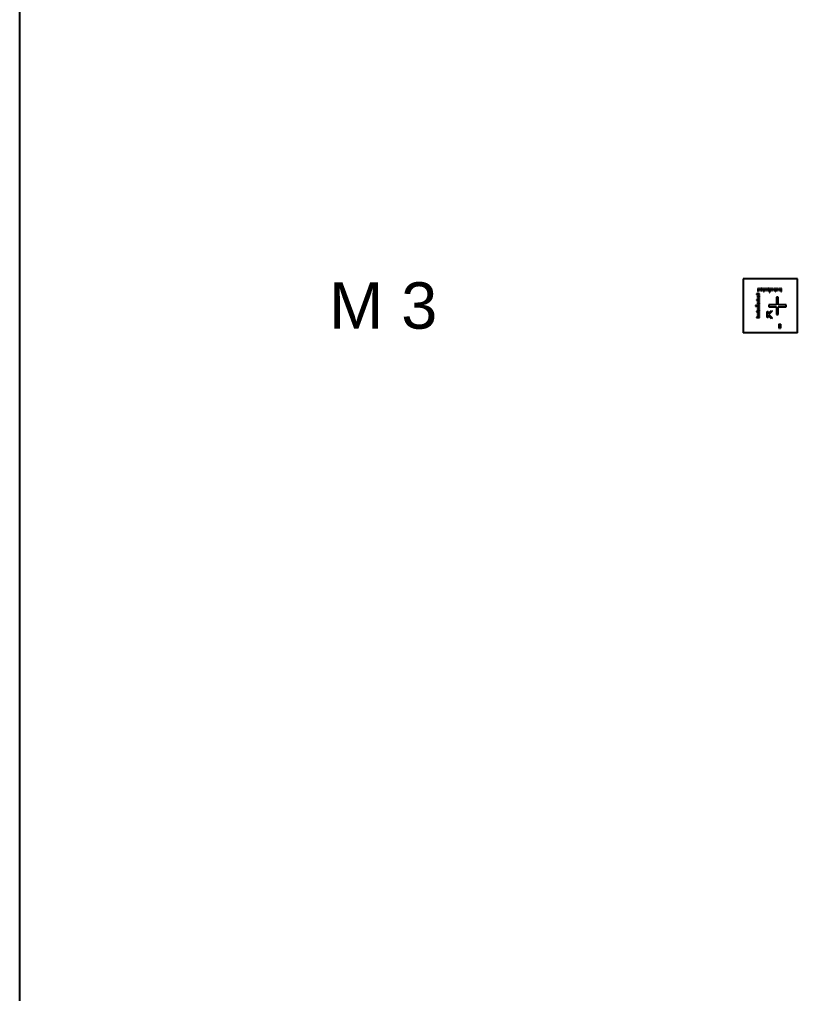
# Model space of a CAD drawing. Extents: x -24493 to 76507, y 84496 to 185496.
# Drawn here: x -24493 to -4393, y 109824 to 134996 of the extents above; entities that cross this region are included whole.
import ezdxf

# ---------------------------------------------------------------- set-up
doc = ezdxf.new("R2010")
doc.units = 13
doc.layers.add('CHROME', color=10, linetype='Continuous')
doc.layers.add('CL - Main', color=150, linetype='Continuous')
doc.styles.get("Standard").update_dxf_attribs({"font": 'arial.ttf'})

msp = doc.modelspace()

# ---------------------------------------------------------------- linework, layer by layer
at = {"layer": 'CHROME'}
for p, q in [((-24493, 185496), (-24493, 84496)), ((-5376, 127902), (-5451, 127902)), ((-5451, 127902), (-5451, 127890)), ((-5451, 127890), (-5376, 127890)), ((-5420, 128041), (-5420, 127966)), ((-5408, 128041), (-5420, 128041)), ((-5420, 127966), (-5408, 127966)), ((-5408, 127966), (-5408, 128041)), ((-5390, 128041), (-5390, 127991)), ((-5378, 128041), (-5390, 128041)), ((-5390, 127991), (-5378, 127991)), ((-5378, 127991), (-5378, 128041)), ((-5376, 127890), (-5376, 127902)), ((-5360, 128041), (-5360, 127991)), ((-5348, 128041), (-5360, 128041)), ((-5360, 127991), (-5348, 127991)), ((-5348, 127991), (-5348, 128041)), ((-5330, 128041), (-5330, 127991)), ((-5318, 128041), (-5330, 128041)), ((-5330, 127991), (-5318, 127991)), ((-5318, 127991), (-5318, 128041)), ((-5300, 128041), (-5300, 127991)), ((-5288, 128041), (-5300, 128041)), ((-5300, 127991), (-5288, 127991)), ((-5288, 127991), (-5288, 128041)), ((-5270, 128041), (-5270, 127966)), ((-5258, 128041), (-5270, 128041)), ((-5270, 127966), (-5258, 127966)), ((-5258, 127966), (-5258, 128041)), ((-5240, 128041), (-5240, 127991)), ((-5228, 128041), (-5240, 128041)), ((-5240, 127991), (-5228, 127991)), ((-5228, 127991), (-5228, 128041)), ((-5210, 128041), (-5210, 127991)), ((-5198, 128041), (-5210, 128041)), ((-5210, 127991), (-5198, 127991)), ((-5198, 127991), (-5198, 128041)), ((-5180, 128041), (-5180, 127991)), ((-5168, 128041), (-5180, 128041)), ((-5180, 127991), (-5168, 127991)), ((-5168, 127991), (-5168, 128041)), ((-5150, 128041), (-5150, 127991)), ((-5138, 128041), (-5150, 128041)), ((-5150, 127991), (-5138, 127991)), ((-5138, 127991), (-5138, 128041)), ((-5120, 128041), (-5120, 127941)), ((-5108, 128041), (-5120, 128041)), ((-5120, 127941), (-5108, 127941)), ((-5108, 127941), (-5108, 128041)), ((-5090, 128041), (-5090, 127991)), ((-5078, 128041), (-5090, 128041)), ((-5090, 127991), (-5078, 127991)), ((-5078, 127991), (-5078, 128041)), ((-5060, 128041), (-5060, 127991)), ((-5048, 128041), (-5060, 128041)), ((-5060, 127991), (-5048, 127991)), ((-5048, 127991), (-5048, 128041)), ((-5030, 128041), (-5030, 127991)), ((-5018, 128041), (-5030, 128041)), ((-5030, 127991), (-5018, 127991)), ((-5018, 127991), (-5018, 128041)), ((-5000, 128041), (-5000, 127991)), ((-4988, 128041), (-5000, 128041)), ((-5000, 127991), (-4988, 127991)), ((-4988, 127991), (-4988, 128041)), ((-4970, 128041), (-4970, 127966)), ((-4958, 128041), (-4970, 128041)), ((-4970, 127966), (-4958, 127966)), ((-4958, 127966), (-4958, 128041)), ((-4940, 128041), (-4940, 127991)), ((-4928, 128041), (-4940, 128041)), ((-4940, 127991), (-4928, 127991)), ((-4928, 127991), (-4928, 128041)), ((-4910, 128041), (-4910, 127991)), ((-4898, 128041), (-4910, 128041)), ((-4910, 127991), (-4898, 127991)), ((-4898, 127991), (-4898, 128041)), ((-4880, 128041), (-4880, 127991)), ((-4868, 128041), (-4880, 128041)), ((-4880, 127991), (-4868, 127991)), ((-4868, 127991), (-4868, 128041)), ((-4850, 128041), (-4850, 127991)), ((-4838, 128041), (-4850, 128041)), ((-4850, 127991), (-4838, 127991)), ((-4838, 127991), (-4838, 128041)), ((-4820, 128041), (-4820, 127966)), ((-4808, 128041), (-4820, 128041)), ((-4820, 127966), (-4808, 127966)), ((-4808, 127966), (-4808, 128041)), ((-5376, 127752), (-5451, 127752)), ((-5451, 127752), (-5451, 127740)), ((-5451, 127740), (-5376, 127740)), ((-5376, 127872), (-5426, 127872)), ((-5426, 127872), (-5426, 127860)), ((-5426, 127860), (-5376, 127860)), ((-5376, 127842), (-5426, 127842)), ((-5426, 127842), (-5426, 127830)), ((-5426, 127830), (-5376, 127830)), ((-5376, 127812), (-5426, 127812)), ((-5426, 127812), (-5426, 127800)), ((-5426, 127800), (-5376, 127800)), ((-5376, 127782), (-5426, 127782)), ((-5426, 127782), (-5426, 127770)), ((-5426, 127770), (-5376, 127770)), ((-5376, 127722), (-5426, 127722)), ((-5426, 127722), (-5426, 127710)), ((-5426, 127710), (-5376, 127710)), ((-5376, 127692), (-5426, 127692)), ((-5426, 127692), (-5426, 127680)), ((-5426, 127680), (-5376, 127680)), ((-5376, 127662), (-5426, 127662)), ((-5426, 127662), (-5426, 127650)), ((-5426, 127650), (-5376, 127650)), ((-5376, 127632), (-5426, 127632)), ((-5426, 127632), (-5426, 127620)), ((-5376, 127860), (-5376, 127872)), ((-5376, 127830), (-5376, 127842)), ((-5376, 127800), (-5376, 127812)), ((-5376, 127770), (-5376, 127782)), ((-5376, 127740), (-5376, 127752)), ((-5376, 127710), (-5376, 127722)), ((-5376, 127680), (-5376, 127692)), ((-5376, 127650), (-5376, 127662)), ((-5376, 127620), (-5376, 127632)), ((-4889, 127818), (-4933, 127818)), ((-4933, 127818), (-4933, 127618)), ((-4889, 127618), (-4889, 127818)), ((-5376, 127602), (-5476, 127602)), ((-5476, 127602), (-5476, 127590)), ((-5476, 127590), (-5376, 127590)), ((-5376, 127452), (-5451, 127452)), ((-5451, 127452), (-5451, 127440)), ((-5451, 127440), (-5376, 127440)), ((-5426, 127620), (-5376, 127620)), ((-5376, 127572), (-5426, 127572)), ((-5426, 127572), (-5426, 127560)), ((-5426, 127560), (-5376, 127560)), ((-5376, 127542), (-5426, 127542)), ((-5426, 127542), (-5426, 127530)), ((-5426, 127530), (-5376, 127530)), ((-5376, 127512), (-5426, 127512)), ((-5426, 127512), (-5426, 127500)), ((-5426, 127500), (-5376, 127500)), ((-5376, 127482), (-5426, 127482)), ((-5426, 127482), (-5426, 127470)), ((-5426, 127470), (-5376, 127470)), ((-5376, 127422), (-5426, 127422)), ((-5426, 127422), (-5426, 127410)), ((-5426, 127410), (-5376, 127410)), ((-5376, 127392), (-5426, 127392)), ((-5426, 127392), (-5426, 127380)), ((-5426, 127380), (-5376, 127380)), ((-5376, 127590), (-5376, 127602)), ((-5376, 127560), (-5376, 127572)), ((-5376, 127530), (-5376, 127542)), ((-5376, 127500), (-5376, 127512)), ((-5376, 127470), (-5376, 127482)), ((-5376, 127440), (-5376, 127452)), ((-5376, 127410), (-5376, 127422)), ((-5376, 127380), (-5376, 127392)), ((-5177, 127293), (-5177, 127449)), ((-5177, 127449), (-5151, 127449)), ((-5151, 127392), (-5066, 127478)), ((-5151, 127449), (-5151, 127392)), ((-5047, 127459), (-5136, 127371)), ((-5136, 127371), (-5047, 127282)), ((-4933, 127618), (-5133, 127618)), ((-5133, 127618), (-5133, 127574)), ((-5133, 127574), (-4933, 127574)), ((-5066, 127478), (-5047, 127459)), ((-4933, 127574), (-4933, 127374)), ((-4933, 127374), (-4889, 127374)), ((-4689, 127618), (-4889, 127618)), ((-4889, 127374), (-4889, 127574)), ((-4889, 127574), (-4689, 127574)), ((-4689, 127574), (-4689, 127618)), ((-5376, 127302), (-5451, 127302)), ((-5451, 127302), (-5451, 127290)), ((-5451, 127290), (-5376, 127290)), ((-5376, 127362), (-5426, 127362)), ((-5426, 127362), (-5426, 127350)), ((-5426, 127350), (-5376, 127350)), ((-5376, 127332), (-5426, 127332)), ((-5426, 127332), (-5426, 127320)), ((-5426, 127320), (-5376, 127320)), ((-5376, 127350), (-5376, 127362)), ((-5376, 127320), (-5376, 127332)), ((-5376, 127290), (-5376, 127302)), ((-5151, 127293), (-5177, 127293)), ((-5066, 127264), (-5151, 127349)), ((-5151, 127349), (-5151, 127293)), ((-5047, 127282), (-5066, 127264)), ((-4874, 127121), (-4874, 127021)), ((-4862, 127121), (-4874, 127121)), ((-4862, 127021), (-4862, 127121)), ((-4825, 127121), (-4837, 127121)), ((-4837, 127121), (-4837, 127021)), ((-4825, 127021), (-4825, 127121)), ((-4874, 127021), (-4862, 127021)), ((-4837, 127021), (-4825, 127021))]:
    msp.add_line(p, q, dxfattribs=at)
at = {"layer": 'CL - Main'}
for p, q in [((-4393, 128296), (-5793, 128296)), ((-5793, 128296), (-5793, 126896)), ((-4393, 126896), (-4393, 128296)), ((-4393, 126896), (-5793, 126896))]:
    msp.add_line(p, q, dxfattribs=at)

# ---------------------------------------------------------------- texts
at = {"layer": 'CL - Main', "insert": (-16493, 127596), "char_height": 1200, "attachment_point": 4}
msp.add_mtext_dynamic_manual_height_columns('M 3', width=3507.86, gutter_width=12.5, heights=[2632], dxfattribs=at)

doc.saveas('drawing.dxf')
